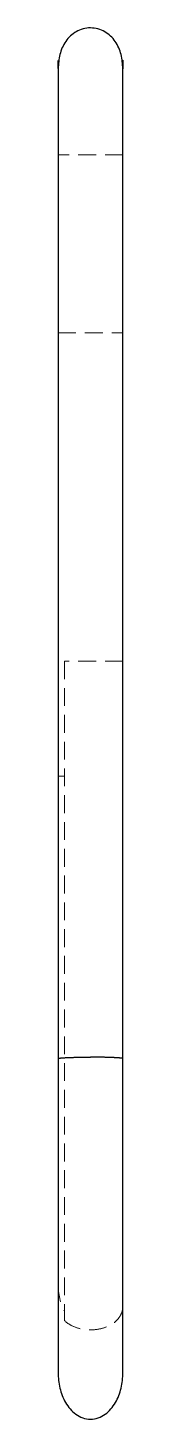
# Model space of a CAD drawing. Header units: millimetres. Extents: x 46 to 225, y 7 to 160.
# Drawn here: x 220.7 to 225.3, y 7.3 to 106.2 of the extents above.
import ezdxf

# ---------------------------------------------------------------- set-up
doc = ezdxf.new("R2010")
doc.units = ezdxf.units.MM
doc.linetypes.add('HIDDEN', pattern=[1.905, 1.27, -0.635])

msp = doc.modelspace()

# ---------------------------------------------------------------- linework, layer by layer
at = {"color": 7, "linetype": 'HIDDEN', "lineweight": 18}
for p, q in [((225.302, 97.202), (220.698, 97.202)), ((220.698, 84.542), (225.302, 84.542)), ((221.159, 61.178), (221.159, 14.293)), ((225.302, 61.178), (221.159, 61.178)), ((221.159, 53.02), (220.698, 53.02))]:
    msp.add_line(p, q, dxfattribs=at)
at = {"color": 7, "linetype": 'Continuous', "lineweight": 25}
for p, q in [((220.698, 32.925), (220.698, 10.593)), ((225.302, 10.593), (225.302, 32.925))]:
    msp.add_line(p, q, dxfattribs=at)
at = {"color": 7, "linetype": 'HIDDEN', "lineweight": 18}
msp.add_ellipse((223, 16.886), major_axis=(0, -3.255), ratio=0.707107, start_param=4.712389, end_param=5.35589, dxfattribs=at)
at = {"color": 7, "linetype": 'Continuous', "lineweight": 25}
for points, knots in [([(223, 106.227), (222.82, 106.212), (222.46, 106.182), (221.979, 105.967), (221.564, 105.662), (221.228, 105.274), (220.981, 104.825), (220.752, 104.177), (220.72, 103.659), (220.698, 103.314)], [0, 0, 0, 0, 0.126696, 0.253248, 0.379442, 0.505025, 0.629961, 0.754211, 1, 1, 1, 1]), ([(225.302, 103.313), (225.28, 103.657), (225.248, 104.175), (225.019, 104.822), (224.771, 105.27), (224.436, 105.658), (224.021, 105.962), (223.54, 106.176), (223.18, 106.207), (223, 106.222)], [0, 0, 0, 0, 0.245357, 0.369505, 0.494415, 0.620044, 0.746354, 0.873084, 1, 1, 1, 1]), ([(220.698, 103.331), (220.698, 103.555), (220.698, 103.719), (220.698, 103.916), (220.698, 103.946), (220.698, 103.829), (220.698, 103.482), (220.698, 102.633), (220.698, 102.295), (220.698, 101.524), (220.698, 101.091), (220.698, 99.677), (220.698, 98.581), (220.698, 96.214), (220.698, 94.938), (220.698, 92.263), (220.698, 90.865), (220.698, 87.99), (220.698, 86.513), (220.698, 83.513), (220.698, 78.941), (220.698, 74.192), (220.698, 67.777), (220.698, 64.53), (220.698, 54.757), (220.698, 48.179), (220.698, 41.55)], [0, 0, 0, 0, 0.03125, 0.03125, 0.0625, 0.0625, 0.125, 0.125, 0.15625, 0.15625, 0.1875, 0.1875, 0.25, 0.25, 0.3125, 0.3125, 0.375, 0.375, 0.4375, 0.4375, 0.5, 0.625, 0.625, 0.75, 0.75, 1, 1, 1, 1]), ([(225.302, 41.55), (225.302, 43.441), (225.302, 47.222), (225.302, 52.868), (225.302, 58.488), (225.302, 64.074), (225.302, 69.619), (225.302, 75.094), (225.302, 79.719), (225.302, 83.511), (225.302, 86.516), (225.302, 89.446), (225.302, 92.269), (225.302, 94.948), (225.302, 97.233), (225.302, 99.126), (225.302, 100.655), (225.302, 101.96), (225.302, 102.906), (225.302, 103.525), (225.302, 103.865), (225.302, 103.967), (225.302, 103.768), (225.302, 103.55), (225.302, 103.323), (225.302, 103.32)], [0, 0, 0, 0, 0.071395, 0.142724, 0.21404, 0.285416, 0.356897, 0.428367, 0.499765, 0.541408, 0.58309, 0.6248, 0.66646, 0.708076, 0.749735, 0.780987, 0.812235, 0.843443, 0.874691, 0.899738, 0.924746, 0.949692, 0.974622, 0.999613, 1, 1, 1, 1]), ([(220.698, 32.925), (220.699, 32.928), (220.701, 32.932), (220.717, 32.939), (220.742, 32.946), (220.776, 32.952), (220.819, 32.959), (220.869, 32.965), (220.927, 32.971), (220.991, 32.977), (221.061, 32.983), (221.137, 32.988), (221.219, 32.993), (221.305, 32.997), (221.395, 33.001), (221.489, 33.005), (221.585, 33.009), (221.684, 33.012), (221.785, 33.014), (221.887, 33.017), (221.99, 33.019), (222.094, 33.021), (222.198, 33.022), (222.302, 33.024), (222.405, 33.025), (222.507, 33.026), (222.609, 33.026), (222.709, 33.027), (222.807, 33.027), (222.904, 33.027), (222.968, 33.027), (223, 33.027)], [0, 0, 0, 0, 0.0427404, 0.0849161, 0.1265247, 0.1675571, 0.2080012, 0.2478437, 0.2870732, 0.3256812, 0.3636641, 0.4010237, 0.4377682, 0.4739139, 0.5094792, 0.5444746, 0.5789046, 0.6127693, 0.6460656, 0.6787888, 0.7109337, 0.7424948, 0.7734676, 0.8038486, 0.833636, 0.8628293, 0.8914302, 0.9194419, 0.9468694, 0.9737195, 1, 1, 1, 1]), ([(225.302, 32.925), (225.301, 32.927), (225.299, 32.932), (225.284, 32.938), (225.261, 32.944), (225.228, 32.95), (225.188, 32.956), (225.14, 32.961), (225.084, 32.967), (225.022, 32.972), (224.954, 32.977), (224.88, 32.981), (224.8, 32.986), (224.716, 32.99), (224.628, 32.994), (224.536, 32.998), (224.441, 33.002), (224.343, 33.005), (224.243, 33.009), (224.141, 33.012), (224.037, 33.014), (223.932, 33.017), (223.827, 33.019), (223.722, 33.021), (223.616, 33.023), (223.511, 33.024), (223.407, 33.025), (223.303, 33.026), (223.201, 33.027), (223.1, 33.027), (223.033, 33.027), (223, 33.027)], [0, 0, 0, 0, 0.04153, 0.082556, 0.123078, 0.163097, 0.202611, 0.241623, 0.28013, 0.318134, 0.355634, 0.392631, 0.429124, 0.465114, 0.5006, 0.535583, 0.570062, 0.604038, 0.637512, 0.670482, 0.702949, 0.734914, 0.766376, 0.797336, 0.827793, 0.857748, 0.887202, 0.916153, 0.944603, 0.972552, 1, 1, 1, 1]), ([(220.698, 10.593), (220.698, 10.408), (220.709, 10.222), (220.751, 9.857), (220.782, 9.677), (220.91, 9.14), (221.043, 8.787), (221.321, 8.307), (221.428, 8.153), (221.671, 7.873), (221.806, 7.746), (222.109, 7.528), (222.274, 7.439), (222.625, 7.316), (222.811, 7.283), (223.187, 7.283), (223.369, 7.315), (223.722, 7.437), (223.887, 7.525), (224.19, 7.742), (224.326, 7.87), (224.569, 8.149), (224.676, 8.303), (224.956, 8.784), (225.087, 9.13), (225.217, 9.672), (225.249, 9.855), (225.291, 10.222), (225.302, 10.408), (225.302, 10.593)], [0, 0, 0, 0, 0.0625, 0.0625, 0.125, 0.125, 0.25, 0.25, 0.3125, 0.3125, 0.375, 0.375, 0.4375, 0.4375, 0.5, 0.5, 0.5625, 0.5625, 0.625, 0.625, 0.6875, 0.6875, 0.75, 0.75, 0.875, 0.875, 0.9375, 0.9375, 1, 1, 1, 1])]:
    msp.add_open_spline(points, degree=3, knots=knots, dxfattribs=at)
for points in [[(220.698, 41.55), (220.698, 38.68), (220.698, 35.805), (220.698, 32.925)], [(225.302, 32.925), (225.302, 35.805), (225.302, 38.68), (225.302, 41.55)]]:
    msp.add_open_spline(points, degree=3, dxfattribs=at)
at = {"color": 7, "linetype": 'HIDDEN', "lineweight": 18}
msp.add_open_spline([(221.159, 14.293), (221.304, 14.151), (221.475, 14.032), (221.868, 13.832), (222.083, 13.756), (222.541, 13.654), (222.782, 13.629), (223.265, 13.633), (223.5, 13.661), (223.957, 13.769), (224.17, 13.848), (224.557, 14.052), (224.727, 14.176), (224.937, 14.389), (225, 14.466), (225.108, 14.623), (225.153, 14.705), (225.264, 14.96), (225.302, 15.141), (225.302, 15.326)], degree=3, knots=[0, 0, 0, 0, 0.125, 0.125, 0.25, 0.25, 0.375, 0.375, 0.5, 0.5, 0.625, 0.625, 0.75, 0.75, 0.8125, 0.8125, 0.875, 0.875, 1, 1, 1, 1], dxfattribs=at)

doc.saveas('drawing.dxf')
